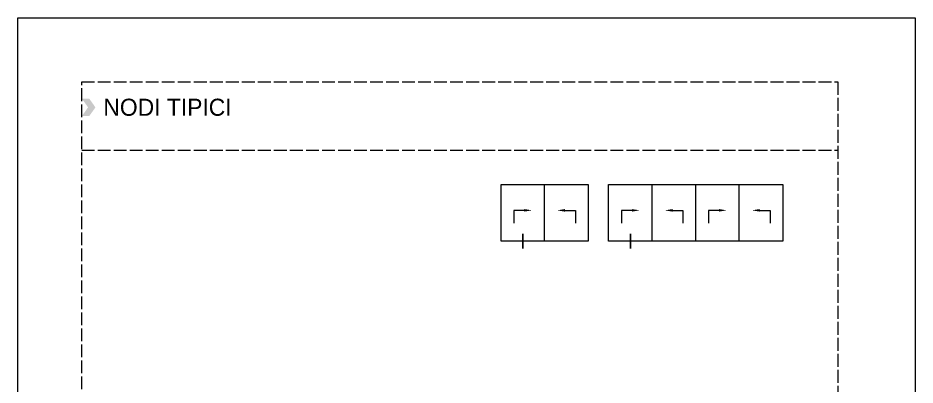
# Model space of a CAD drawing. Header units: millimetres. Extents: x -576 to 4430, y -1196 to 2690.
# Drawn here: x 260 to 470, y 211 to 297 of the extents above; entities that cross this region are included whole.
import ezdxf

# ---------------------------------------------------------------- set-up
doc = ezdxf.new("R2010")
doc.units = ezdxf.units.MM
doc.header["$LTSCALE"] = 0.25
doc.header["$MEASUREMENT"] = 0
doc.linetypes.add('ACAD_ISO02W100', pattern=[15, 12, -3])
doc.layers.get('0').update_dxf_attribs({"lineweight": 5})
doc.layers.add('01_Dimension', color=251, linetype='Continuous', lineweight=9)
doc.layers.add('01_Text', color=40, linetype='Continuous', lineweight=25)
doc.layers.add('01_Fill Border Red', color=7, linetype='Continuous', lineweight=20, true_color=0xe2001a)
doc.layers.add('02_Block Frame', color=7, linetype='Continuous', lineweight=5, true_color=0xe2001a, plot=False)
doc.layers.add('QUOTE', color=254, linetype='Continuous')
doc.styles.add('ALUK Main&Secondary Titles', font='GOTHIC.TTF')

# ---------------------------------------------------------------- blocks, each defined once
blk = doc.blocks.new('PAGE pari')
at = {"layer": '02_Block Frame', "linetype": 'ACAD_ISO02W100'}
blk.add_line((14.93, 266), (191.93, 266), dxfattribs=at)
at = {"layer": '02_Block Frame'}
blk.add_lwpolyline([(0, 0), (0, 297), (210, 297), (210, 0)], close=True, dxfattribs=at)
at = {"layer": '02_Block Frame', "linetype": 'ACAD_ISO02W100'}
blk.add_lwpolyline([(14.93, 15), (14.93, 282), (191.93, 282), (191.93, 15)], close=True, dxfattribs=at)

msp = doc.modelspace()

# ---------------------------------------------------------------- linework, layer by layer
at = {"layer": '01_Dimension', "color": 8}
for p, q in [((383.277, 244.677), (383.277, 257.939)), ((408.468, 244.677), (408.468, 257.939)), ((418.663, 244.677), (418.663, 257.939)), ((428.858, 244.677), (428.858, 257.939))]:
    msp.add_line(p, q, dxfattribs=at)
at = {"layer": '01_Dimension'}
for p, q in [((378.822, 251.908), (376.074, 251.908)), ((376.074, 251.908), (376.074, 248.908)), ((387.733, 251.908), (390.48, 251.908)), ((390.48, 251.908), (390.48, 248.908)), ((404.012, 251.908), (401.265, 251.908)), ((401.265, 251.908), (401.265, 248.908)), ((412.924, 251.908), (415.671, 251.908)), ((415.671, 251.908), (415.671, 248.908)), ((424.402, 251.908), (421.655, 251.908)), ((421.655, 251.908), (421.655, 248.908)), ((433.314, 251.908), (436.061, 251.908)), ((436.061, 251.908), (436.061, 248.908))]:
    msp.add_line(p, q, dxfattribs=at)
at = {"layer": '01_Dimension', "color": 8}
for points in [[(393.473, 244.677), (373.082, 244.677), (373.082, 257.939), (393.473, 257.939)], [(439.053, 244.677), (398.273, 244.677), (398.273, 257.939), (439.053, 257.939)]]:
    msp.add_lwpolyline(points, close=True, dxfattribs=at)
at = {"layer": '01_Dimension'}
for points in [[(378.522, 252.208), (378.522, 251.608), (380.322, 251.908)], [(388.033, 252.208), (388.033, 251.608), (386.233, 251.908)], [(403.712, 252.208), (403.712, 251.608), (405.512, 251.908)], [(413.224, 252.208), (413.224, 251.608), (411.424, 251.908)], [(424.102, 252.208), (424.102, 251.608), (425.902, 251.908)], [(433.614, 252.208), (433.614, 251.608), (431.814, 251.908)]]:
    msp.add_solid(points, dxfattribs=at)
at = {"layer": '01_Fill Border Red'}
for points in [[(278.142, 276.04), (276.413, 276.04), (276.73, 278.04), (275.001, 278.04)], [(276.73, 274.04), (275.001, 274.04), (278.142, 276.04), (276.413, 276.04)]]:
    msp.add_solid(points, dxfattribs=at)
at = {"layer": 'QUOTE', "color": 3}
for p, q in [((378.18, 242.96), (378.18, 246.395)), ((403.37, 242.96), (403.37, 246.395))]:
    msp.add_line(p, q, dxfattribs=at)

# ---------------------------------------------------------------- block references
msp.add_blockref('PAGE pari', (260, 0))

# ---------------------------------------------------------------- texts
at = {"layer": '01_Text', "insert": (280.001, 276.04), "char_height": 4, "attachment_point": 4, "style": 'ALUK Main&Secondary Titles'}
msp.add_mtext_dynamic_manual_height_columns('NODI TIPICI', width=120.62971, gutter_width=15, heights=[0], dxfattribs=at)

doc.saveas('drawing.dxf')
